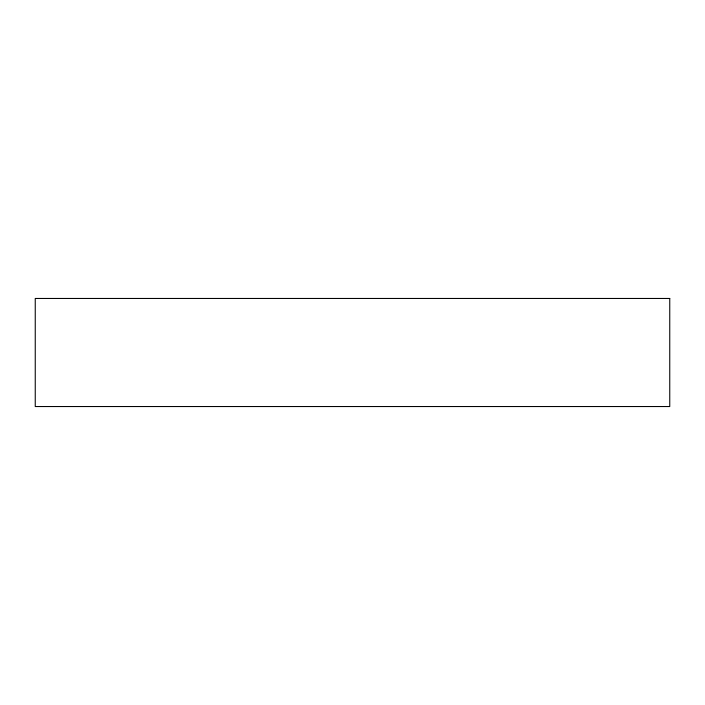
<?xml version="1.0" encoding="UTF-8"?>
<svg xmlns="http://www.w3.org/2000/svg" width="705" height="705" viewBox="0 0 705 705"><rect width="100%" height="100%" fill="white"/><g stroke="black" fill="none" stroke-linecap="round" stroke-linejoin="round"><path stroke-width="1.06" d="M669.75 298.462L35.25 298.462L35.25 406.538L669.75 406.538L669.75 298.462"/></g></svg>
